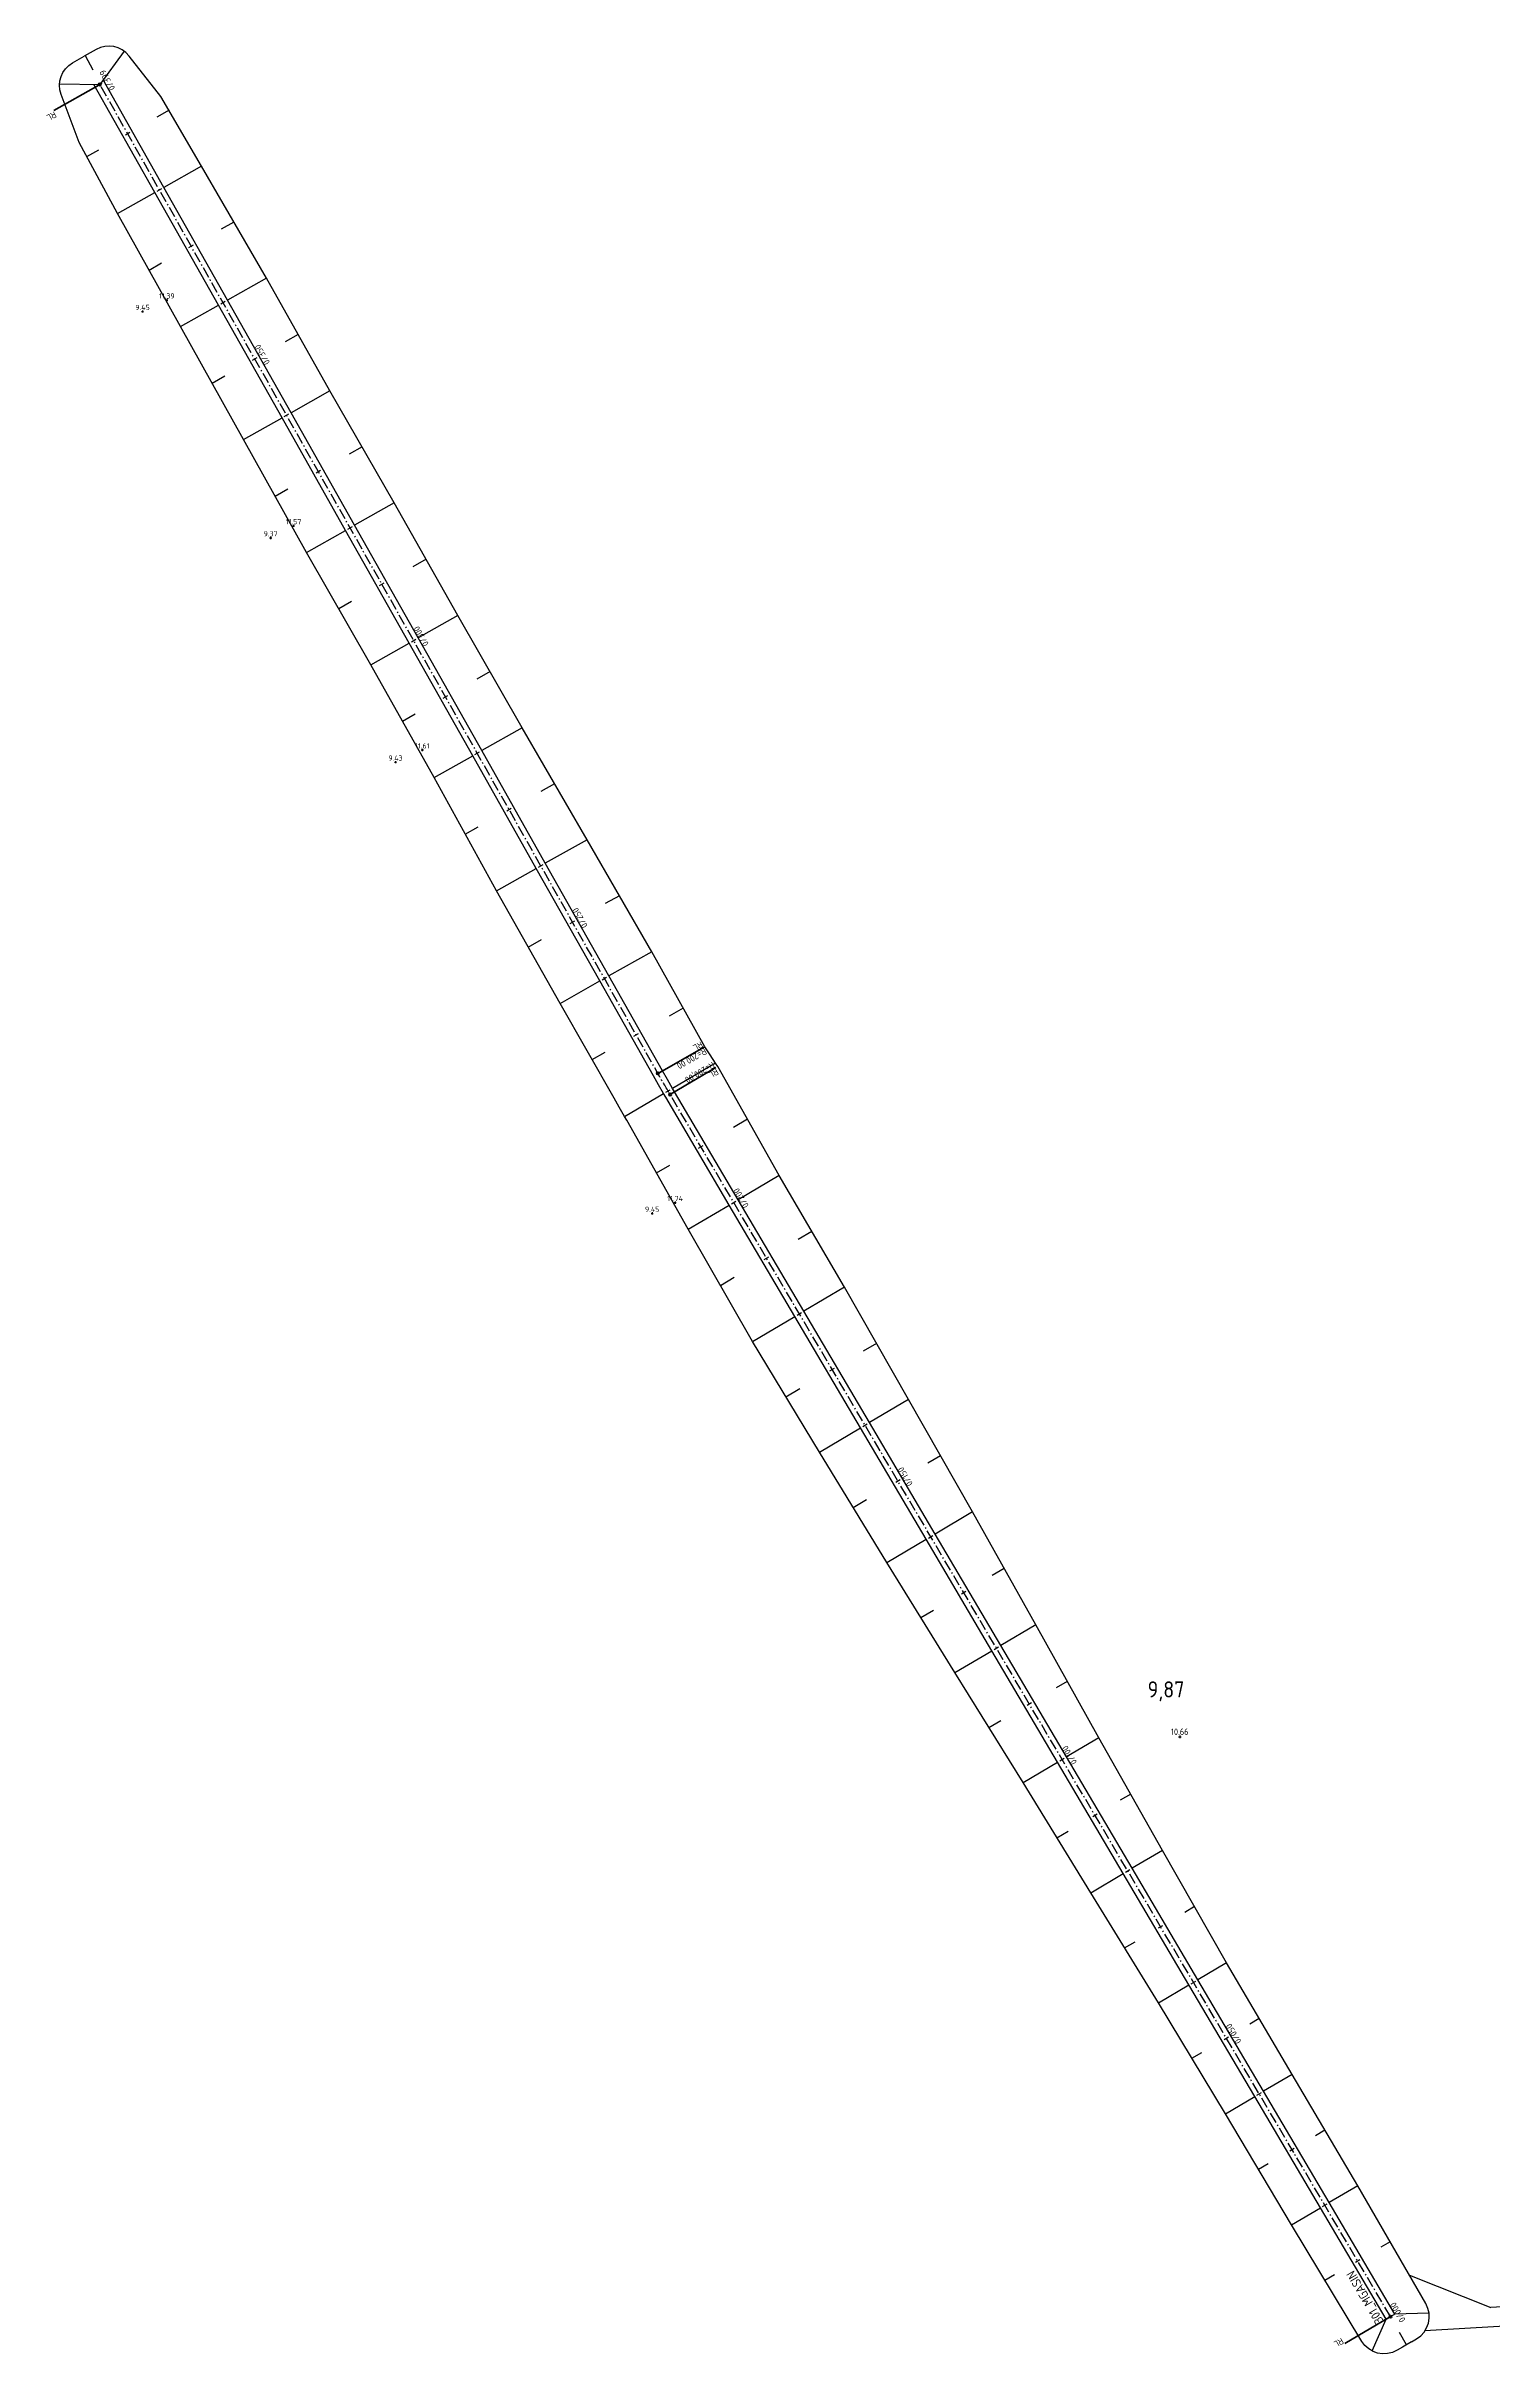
# Model space of a CAD drawing. Header units: metres. Extents: x 117388 to 123031, y 6148214 to 6150604.
# Drawn here: x 119240.2 to 119464, y 6148214.1 to 6148570.9 of the extents above; entities that cross this region are included whole.
import ezdxf
from ezdxf.enums import TextEntityAlignment as Align

# ---------------------------------------------------------------- set-up
doc = ezdxf.new("R2010")
doc.units = ezdxf.units.M
doc.header["$LTSCALE"] = 0.4
doc.linetypes.add('BH90-VAGMITT', pattern=[6.7, 4.2, -1, 0.5, -1])
doc.layers.get('0').update_dxf_attribs({"linetype": 'CONTINUOUS'})
for name, color, linetype in [('04_mått', 1, 'CONTINUOUS'), ('05_MAGASIN2', 4, 'CONTINUOUS'), ('M-31-Centrumlinje', 1, 'BH90-VAGMITT'), ('M-31-Linjenamn', 3, 'CONTINUOUS'), ('M-312A', 3, 'CONTINUOUS'), ('M-32-Sektionering_markering', 3, 'CONTINUOUS'), ('M-32-Sektionering_text', 1, 'CONTINUOUS'), ('M-32-TP_text', 1, 'CONTINUOUS'), ('Z-carro', 3, 'CONTINUOUS')]:
    doc.layers.add(name, color=color, linetype=linetype)
doc.layers.add('M-32-TP_markering', color=3, linetype='CONTINUOUS', lineweight=35)
doc.styles.add('ISO', font='iso.shx')
doc.styles.add('ISO35', font='ISO3098', dxfattribs={"height": 3.5})
doc.styles.add('ISO50', font='ISO3098', dxfattribs={"height": 5})
doc.styles.add('P_ISO_35', font='ISO', dxfattribs={"height": 3.5})

# ---------------------------------------------------------------- blocks, each defined once
blk = doc.blocks.new('_zniv')
at = {"color": 0}
for p, q in [((-0.43, 0), (0.43, 0)), ((0, 0.43), (0, -0.43))]:
    blk.add_line(p, q, dxfattribs=at)
at = {"color": 4, "style": 'ISO'}
blk.add_attdef('ZNIV', text='', height=2, dxfattribs=at).set_placement((0, 0), align=Align.BOTTOM_CENTER)

msp = doc.modelspace()

# ---------------------------------------------------------------- linework, layer by layer
at = {"layer": '05_MAGASIN2'}
for p, q in [((119246.228, 6148569.431), (119247.391, 6148567.25)), ((119252.254, 6148570.103), (119248.488, 6148564.965)), ((119242.24, 6148565.051), (119248.488, 6148564.965)), ((119259.176, 6148560.985), (119257.274, 6148559.911)), ((119246.467, 6148553.81), (119248.338, 6148554.866)), ((119264.219, 6148552.348), (119258.388, 6148549.057)), ((119251.208, 6148545.003), (119256.995, 6148548.27)), ((119269.226, 6148543.692), (119267.252, 6148542.577)), ((119256.084, 6148536.272), (119258.027, 6148537.369)), ((119274.233, 6148535.035), (119268.221, 6148531.641)), ((119260.96, 6148527.541), (119266.828, 6148530.854)), ((119279.152, 6148526.328), (119277.147, 6148525.196)), ((119265.826, 6148518.804), (119267.799, 6148519.919)), ((119284.071, 6148517.622), (119278.054, 6148514.225)), ((119270.692, 6148510.068), (119276.661, 6148513.438)), ((119289.049, 6148508.948), (119287.022, 6148507.804)), ((119275.574, 6148501.341), (119277.576, 6148502.471)), ((119294.026, 6148500.275), (119287.887, 6148496.809)), ((119280.457, 6148492.614), (119286.494, 6148496.022)), ((119298.946, 6148491.569), (119296.898, 6148490.413)), ((119285.425, 6148483.935), (119287.421, 6148485.062)), ((119303.865, 6148482.863), (119297.72, 6148479.393)), ((119290.393, 6148475.256), (119296.327, 6148478.606)), ((119308.849, 6148474.192), (119306.778, 6148473.023)), ((119295.284, 6148466.534), (119297.271, 6148467.656)), ((119313.832, 6148465.522), (119307.553, 6148461.977)), ((119300.175, 6148457.811), (119306.16, 6148461.191)), ((119318.837, 6148456.864), (119316.714, 6148455.666)), ((119305.003, 6148449.054), (119307.028, 6148450.197)), ((119323.841, 6148448.206), (119317.386, 6148444.561)), ((119309.832, 6148440.296), (119315.993, 6148443.775)), ((119328.847, 6148439.549), (119326.665, 6148438.317)), ((119314.754, 6148431.591), (119316.806, 6148432.75)), ((119333.854, 6148430.891), (119327.219, 6148427.145)), ((119319.675, 6148422.886), (119325.826, 6148426.359)), ((119338.738, 6148422.165), (119336.536, 6148420.922)), ((119324.63, 6148414.2), (119326.668, 6148415.35)), ((119343.725, 6148413.651), (119337.067, 6148409.753)), ((119329.657, 6148405.414), (119335.686, 6148408.944)), ((119348.679, 6148404.995), (119346.501, 6148403.71)), ((119334.593, 6148396.687), (119336.652, 6148397.901)), ((119353.59, 6148396.281), (119347.226, 6148392.528)), ((119339.509, 6148387.976), (119345.848, 6148391.715)), ((119358.626, 6148387.642), (119356.519, 6148386.399)), ((119344.472, 6148379.293), (119346.624, 6148380.563)), ((119363.663, 6148379.003), (119357.387, 6148375.301)), ((119349.435, 6148370.611), (119356.009, 6148374.488)), ((119368.624, 6148370.32), (119366.572, 6148369.109)), ((119354.626, 6148362.063), (119356.781, 6148363.334)), ((119373.586, 6148361.636), (119367.547, 6148358.074)), ((119359.816, 6148353.514), (119366.169, 6148357.262)), ((119378.541, 6148352.949), (119376.57, 6148351.786)), ((119365.029, 6148344.979), (119367.103, 6148346.202)), ((119383.497, 6148344.262), (119377.708, 6148340.848)), ((119370.242, 6148336.444), (119376.33, 6148340.035)), ((119388.385, 6148335.535), (119386.519, 6148334.435)), ((119375.496, 6148327.933), (119377.468, 6148329.096)), ((119393.272, 6148326.808), (119387.869, 6148323.621)), ((119380.75, 6148319.422), (119386.491, 6148322.808)), ((119398.145, 6148318.072), (119396.413, 6148317.05)), ((119386.024, 6148310.923), (119387.874, 6148312.014)), ((119403.017, 6148309.336), (119398.03, 6148306.394)), ((119391.298, 6148302.424), (119396.652, 6148305.582)), ((119407.955, 6148300.639), (119406.34, 6148299.686)), ((119396.535, 6148293.903), (119398.268, 6148294.925)), ((119412.892, 6148291.941), (119408.191, 6148289.168)), ((119401.773, 6148285.382), (119406.813, 6148288.355)), ((119417.84, 6148283.249), (119416.317, 6148282.351)), ((119407.015, 6148276.865), (119408.642, 6148277.824)), ((119422.788, 6148274.558), (119418.352, 6148271.941)), ((119412.258, 6148268.347), (119416.973, 6148271.128)), ((119427.852, 6148265.935), (119426.378, 6148265.066)), ((119417.434, 6148259.79), (119418.975, 6148260.699)), ((119432.916, 6148257.312), (119428.512, 6148254.714)), ((119422.611, 6148251.234), (119427.134, 6148253.902)), ((119437.995, 6148248.698), (119436.527, 6148247.832)), ((119427.727, 6148242.641), (119429.223, 6148243.524)), ((119443.075, 6148240.084), (119438.673, 6148237.488)), ((119432.843, 6148234.049), (119437.295, 6148236.675)), ((119448.078, 6148231.425), (119446.636, 6148230.575)), ((119438.01, 6148225.487), (119439.465, 6148226.345)), ((119445.303, 6148214.547), (119447.456, 6148219.448)), ((119448.834, 6148220.261), (119447.456, 6148219.448)), ((119454.103, 6148220.383), (119448.834, 6148220.261)), ((119450.618, 6148215.508), (119449.53, 6148217.413)), ((119451.374, 6148215.954), (119449.996, 6148215.142))]:
    msp.add_line(p, q, dxfattribs=at)
at = {"layer": '05_MAGASIN2', "flags": 128}
for points in [[(119451.374, 6148215.954), (119452.168, 6148216.423, 0.4115906), (119453.6, 6148221.87), (119443.075, 6148240.084), (119432.916, 6148257.312), (119422.788, 6148274.558), (119412.892, 6148291.941), (119403.017, 6148309.336), (119393.272, 6148326.808), (119383.497, 6148344.262), (119373.586, 6148361.636), (119363.663, 6148379.003), (119353.59, 6148396.281), (119344.083, 6148413.151), (119343.725, 6148413.651), (119342.899, 6148414.916), (119342.083, 6148416.187), (119333.854, 6148430.891), (119323.841, 6148448.206), (119313.832, 6148465.522), (119303.865, 6148482.863), (119294.026, 6148500.275), (119284.071, 6148517.622), (119274.233, 6148535.035), (119264.219, 6148552.348), (119257.931, 6148563.118), (119253.011, 6148569.367, 0.3700673), (119247.901, 6148570.375), (119246.03, 6148569.319)], [(119449.996, 6148215.142), (119449.172, 6148214.655, -0.4112603), (119443.715, 6148216.034), (119432.843, 6148234.049), (119422.611, 6148251.234), (119412.258, 6148268.347), (119401.773, 6148285.382), (119391.298, 6148302.424), (119380.75, 6148319.422), (119370.242, 6148336.444), (119359.816, 6148353.514), (119349.435, 6148370.611), (119339.509, 6148387.976), (119329.993, 6148404.84), (119329.657, 6148405.414), (119328.835, 6148406.829), (119328.024, 6148408.25), (119319.675, 6148422.886), (119309.832, 6148440.296), (119300.175, 6148457.811), (119290.393, 6148475.256), (119280.457, 6148492.614), (119270.692, 6148510.068), (119260.96, 6148527.541), (119251.208, 6148545.003), (119245.296, 6148555.985), (119242.491, 6148563.43, -0.3698779), (119244.268, 6148568.324), (119246.03, 6148569.319)]]:
    msp.add_lwpolyline(points, format="xyb", dxfattribs=at)
for points in [[(119447.456, 6148219.448), (119437.295, 6148236.675), (119427.134, 6148253.902), (119416.973, 6148271.128), (119406.813, 6148288.355), (119396.652, 6148305.582), (119386.491, 6148322.808), (119376.33, 6148340.035), (119366.169, 6148357.262), (119356.009, 6148374.488), (119345.848, 6148391.715), (119336.012, 6148408.39), (119335.686, 6148408.944), (119334.893, 6148410.312), (119334.11, 6148411.686), (119325.826, 6148426.359), (119315.993, 6148443.775), (119306.16, 6148461.191), (119296.327, 6148478.606), (119286.494, 6148496.022), (119276.661, 6148513.438), (119266.828, 6148530.854), (119256.995, 6148548.27), (119247.562, 6148564.977)], [(119448.834, 6148220.261), (119438.673, 6148237.488), (119428.512, 6148254.714), (119418.352, 6148271.941), (119408.191, 6148289.168), (119398.03, 6148306.394), (119387.869, 6148323.621), (119377.708, 6148340.848), (119367.547, 6148358.074), (119357.387, 6148375.301), (119347.226, 6148392.528), (119337.39, 6148409.203), (119337.067, 6148409.753), (119336.28, 6148411.11), (119335.503, 6148412.473), (119327.219, 6148427.145), (119317.386, 6148444.561), (119307.553, 6148461.977), (119297.72, 6148479.393), (119287.887, 6148496.809), (119278.054, 6148514.225), (119268.221, 6148531.641), (119258.388, 6148549.057), (119249.007, 6148565.673)]]:
    msp.add_lwpolyline(points, dxfattribs=at)
at = {"layer": 'M-31-Centrumlinje', "flags": 128}
msp.add_lwpolyline([(119448.145, 6148219.855), (119336.7, 6148408.799, -0.0047321), (119334.807, 6148412.078), (119248.48, 6148564.979)], format="xyb", dxfattribs=at)
at = {"layer": 'M-312A', "flags": 128}
for points, elevation in [([(119451.073, 6148226.243), (119463.684, 6148221.273)], 0), ([(119576.475, 6148224.844), (119453.48, 6148217.673)], -11.695), ([(119563.49, 6148227.092), (119463.684, 6148221.273)], -11.695)]:
    msp.add_lwpolyline(points, dxfattribs=dict(at, elevation=elevation))
at = {"layer": 'M-32-Sektionering_markering'}
for p, q in [((119248.131, 6148564.783), (119248.828, 6148565.176)), ((119252.427, 6148557.175), (119253.124, 6148557.568)), ((119257.343, 6148548.467), (119258.04, 6148548.86)), ((119262.26, 6148539.759), (119262.957, 6148540.152)), ((119267.176, 6148531.051), (119267.873, 6148531.444)), ((119272.093, 6148522.343), (119272.789, 6148522.736)), ((119277.009, 6148513.635), (119277.706, 6148514.028)), ((119281.926, 6148504.927), (119282.622, 6148505.32)), ((119286.842, 6148496.219), (119287.539, 6148496.612)), ((119291.759, 6148487.511), (119292.455, 6148487.904)), ((119296.675, 6148478.803), (119297.372, 6148479.196)), ((119301.592, 6148470.095), (119302.288, 6148470.488)), ((119306.508, 6148461.387), (119307.205, 6148461.781)), ((119311.425, 6148452.679), (119312.121, 6148453.073)), ((119316.341, 6148443.971), (119317.038, 6148444.365)), ((119321.258, 6148435.263), (119321.954, 6148435.657)), ((119326.174, 6148426.555), (119326.871, 6148426.949)), ((119331.091, 6148417.847), (119331.787, 6148418.241)), ((119336.032, 6148409.146), (119336.722, 6148409.551)), ((119341.112, 6148400.531), (119341.801, 6148400.938)), ((119346.192, 6148391.918), (119346.881, 6148392.325)), ((119351.273, 6148383.305), (119351.962, 6148383.711)), ((119356.353, 6148374.691), (119357.042, 6148375.098)), ((119361.433, 6148366.078), (119362.123, 6148366.485)), ((119366.514, 6148357.465), (119367.203, 6148357.871)), ((119371.594, 6148348.851), (119372.283, 6148349.258)), ((119376.675, 6148340.238), (119377.364, 6148340.645)), ((119381.755, 6148331.625), (119382.444, 6148332.031)), ((119386.835, 6148323.011), (119387.525, 6148323.418)), ((119391.916, 6148314.398), (119392.605, 6148314.805)), ((119396.996, 6148305.785), (119397.685, 6148306.191)), ((119402.077, 6148297.171), (119402.766, 6148297.578)), ((119407.157, 6148288.558), (119407.846, 6148288.965)), ((119412.238, 6148279.945), (119412.927, 6148280.351)), ((119417.318, 6148271.331), (119418.007, 6148271.738)), ((119422.398, 6148262.718), (119423.087, 6148263.125)), ((119427.479, 6148254.105), (119428.168, 6148254.511)), ((119432.559, 6148245.491), (119433.248, 6148245.898)), ((119437.64, 6148236.878), (119438.329, 6148237.285)), ((119442.72, 6148228.265), (119443.409, 6148228.671)), ((119447.8, 6148219.652), (119448.489, 6148220.058))]:
    msp.add_line(p, q, dxfattribs=at)
at = {"layer": 'M-32-Sektionering_text'}
for p, q in [((119248.131, 6148564.783), (119248.828, 6148565.176)), ((119272.093, 6148522.343), (119272.789, 6148522.736)), ((119296.675, 6148478.803), (119297.372, 6148479.196)), ((119321.258, 6148435.263), (119321.954, 6148435.657)), ((119346.192, 6148391.918), (119346.881, 6148392.325)), ((119371.594, 6148348.851), (119372.283, 6148349.258)), ((119396.996, 6148305.785), (119397.685, 6148306.191)), ((119422.398, 6148262.718), (119423.087, 6148263.125)), ((119447.8, 6148219.652), (119448.489, 6148220.058))]:
    msp.add_line(p, q, dxfattribs=at)
at = {"layer": 'M-32-TP_markering'}
for p, q in [((119248.306, 6148564.881), (119241.339, 6148560.948)), ((119334.981, 6148412.176), (119341.948, 6148416.11)), ((119336.872, 6148408.901), (119343.762, 6148412.965)), ((119447.973, 6148219.753), (119441.082, 6148215.689))]:
    msp.add_line(p, q, dxfattribs=at)
for centre in [(119248.48, 6148564.979), (119334.807, 6148412.078), (119336.7, 6148408.799), (119448.145, 6148219.855)]:
    msp.add_circle(centre, 0.2, dxfattribs=at)

# ---------------------------------------------------------------- block references
at = {"layer": '04_mått', "xscale": 0.5, "yscale": 0.5, "zscale": 0.5}
msp.add_blockref('_zniv', (119415.539, 6148309.488), dxfattribs=at).add_auto_attribs({'ZNIV': '10.66'})
at = {"layer": 'M-312A', "xscale": 0.4, "yscale": 0.4, "zscale": 0.4}
for p, values in [((119258.832, 6148531.631), {'ZNIV': '11.39'}), ((119255.077, 6148529.859), {'ZNIV': '9.45'}), ((119274.891, 6148494.861), {'ZNIV': '9.37'}), ((119278.44, 6148496.731), {'ZNIV': '11.57'}), ((119294.218, 6148460.186), {'ZNIV': '9.43'}), ((119298.362, 6148462.071), {'ZNIV': '11.61'}), ((119337.474, 6148392.1), {'ZNIV': '11.74'}), ((119333.923, 6148390.431), {'ZNIV': '9.45'})]:
    msp.add_blockref('_zniv', p, dxfattribs=at).add_auto_attribs(values)

# ---------------------------------------------------------------- texts
at = {"layer": 'M-31-Linjenamn', "style": 'P_ISO_35'}
msp.add_text('301_MGASIN', height=1.4, rotation=120.53342, dxfattribs=at).set_placement((119447.111, 6148219.245))
at = {"layer": 'M-32-Sektionering_text', "style": 'ISO50'}
for s, rotation, p in [('0/399', 119.44891, (119249.176, 6148565.373)), ('0/350', 119.44891, (119273.138, 6148522.933)), ('0/300', 119.44891, (119297.72, 6148479.393)), ('0/250', 119.44891, (119322.303, 6148435.853)), ('0/200', 120.53342, (119347.226, 6148392.528)), ('0/150', 120.53342, (119372.628, 6148349.461)), ('0/100', 120.53342, (119398.03, 6148306.394)), ('0/050', 120.53342, (119423.432, 6148263.328)), ('0/000', 120.53342, (119448.834, 6148220.261))]:
    msp.add_text(s, height=1, rotation=rotation, dxfattribs=at).set_placement(p, align=Align.TOP_CENTER)
at = {"layer": 'M-32-TP_text', "style": 'ISO35'}
for s, rotation, p in [('RL', 209.44891, (119241.388, 6148560.861)), ('R=200,00', 209.44891, (119341.997, 6148416.022)), ('RL', 210.53342, (119343.813, 6148412.879))]:
    msp.add_text(s, height=1, rotation=rotation, dxfattribs=at).set_placement(p)
for s, rotation, p in [('RL', 209.44891, (119341.899, 6148416.197)), ('R=200,00', 210.53342, (119343.712, 6148413.051)), ('RL', 210.53342, (119441.031, 6148215.775))]:
    msp.add_text(s, height=1, rotation=rotation, dxfattribs=at).set_placement(p, align=Align.TOP_LEFT)
at = {"layer": 'Z-carro', "extrusion": (1.41091e-08, -2.66725e-08, 1), "style": 'ISO', "oblique": 360}
msp.add_text('9,87', height=2.5, rotation=0.04499, dxfattribs=at).set_placement((119410.57, 6148315.58, -0.162))

doc.saveas('drawing.dxf')
